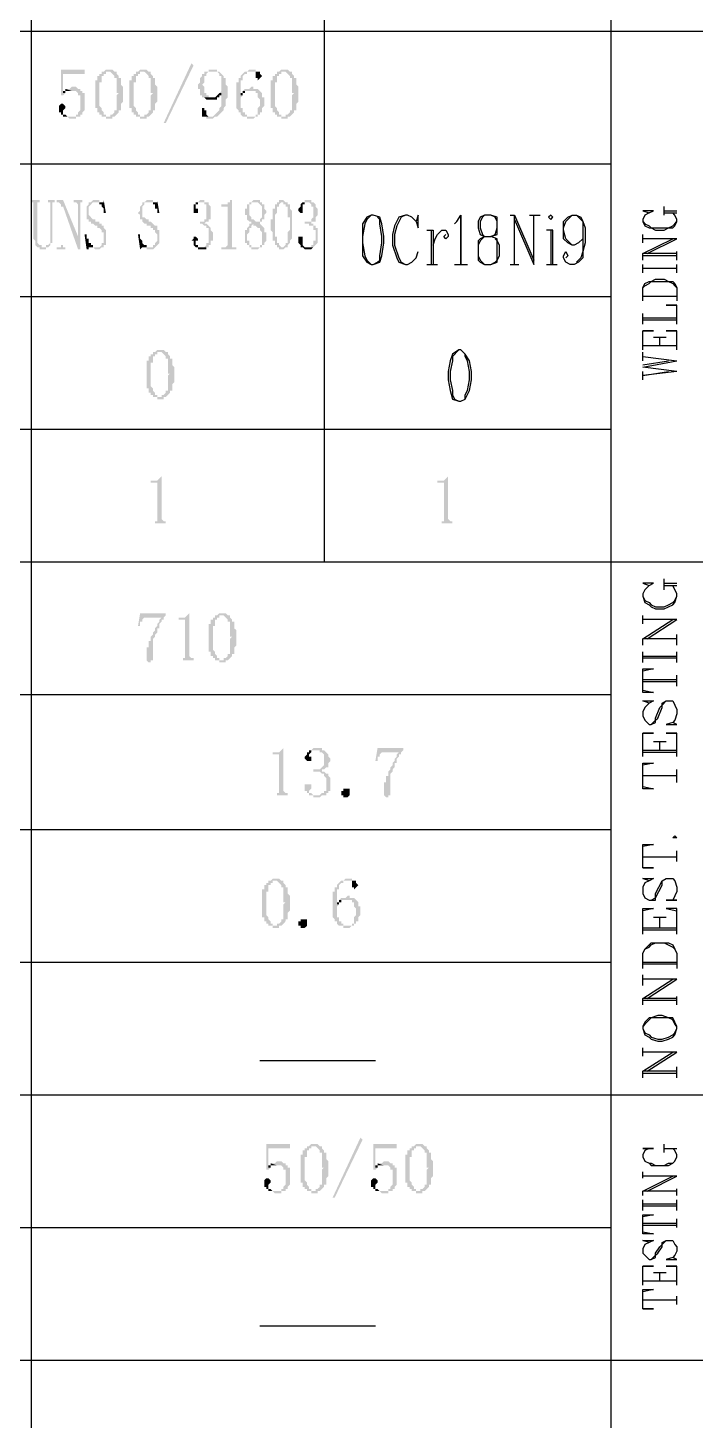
# Model space of a CAD drawing. Extents: x 51 to 246, y 3 to 417.
# Drawn here: x 198.27 to 211.48, y 359.07 to 386.61 of the extents above; entities that cross this region are included whole.
import ezdxf

# ---------------------------------------------------------------- set-up
doc = ezdxf.new("R2010")
doc.units = 0
doc.header["$MEASUREMENT"] = 0
doc.layers.add('_____1', color=160, linetype='Continuous')

msp = doc.modelspace()

# ---------------------------------------------------------------- hatches: boundary and pattern name
at = {"layer": '_____1'}
for points in [[(200.999, 384.725), (200.956, 384.725), (201.507, 385.91), (201.549, 385.868)], [(202.057, 385.741), (201.93, 385.741), (202.015, 385.741), (202.057, 385.699), (202.057, 385.656), (202.099, 385.656), (202.099, 385.36), (202.057, 385.318), (202.099, 385.318), (202.099, 385.064), (202.057, 385.021), (202.057, 384.979), (201.972, 384.894), (201.93, 384.852), (201.761, 384.852), (201.803, 384.852), (201.803, 384.81), (201.93, 384.81), (201.972, 384.852), (202.015, 384.852), (202.057, 384.894), (202.099, 384.937), (202.142, 384.979), (202.142, 385.021), (202.184, 385.064), (202.184, 385.191), (202.226, 385.233), (202.226, 385.445), (202.184, 385.487), (202.184, 385.614), (202.142, 385.614), (202.142, 385.656), (202.099, 385.699)], [(202.734, 385.783), (202.65, 385.783), (202.607, 385.741), (202.565, 385.741), (202.523, 385.699), (202.48, 385.656), (202.48, 385.614), (202.438, 385.614), (202.438, 385.529), (202.396, 385.529), (202.396, 385.021), (202.438, 384.979), (202.438, 384.937), (202.48, 384.937), (202.48, 384.894), (202.523, 384.852), (202.692, 384.852), (202.607, 384.852), (202.607, 384.894), (202.565, 384.894), (202.565, 384.937), (202.523, 384.937), (202.523, 385.021), (202.48, 385.021), (202.48, 385.233), (202.523, 385.275), (202.48, 385.275), (202.48, 385.572), (202.523, 385.572), (202.523, 385.656), (202.565, 385.699), (202.607, 385.699), (202.607, 385.741), (202.819, 385.741), (202.777, 385.741), (202.777, 385.783)], [(201.718, 383.201), (201.676, 383.201), (201.634, 383.159), (201.761, 383.159), (201.761, 383.116), (201.803, 383.116), (201.803, 382.82), (201.761, 382.82), (201.761, 382.778), (201.676, 382.778), (201.676, 382.735), (201.718, 382.735), (201.761, 382.693), (201.803, 382.693), (201.803, 382.651), (201.845, 382.651), (201.845, 382.354), (201.803, 382.354), (201.803, 382.312), (201.761, 382.27), (201.718, 382.27), (201.845, 382.27), (201.845, 382.312), (201.888, 382.312), (201.888, 382.397), (201.93, 382.397), (201.93, 382.566), (201.888, 382.608), (201.888, 382.651), (201.845, 382.693), (201.803, 382.735), (201.761, 382.735), (201.803, 382.778), (201.845, 382.778), (201.845, 382.82), (201.888, 382.82), (201.888, 383.074), (201.845, 383.116), (201.845, 383.159), (201.761, 383.159), (201.761, 383.201)], [(203.835, 383.201), (203.75, 383.201), (203.75, 383.159), (203.708, 383.159), (203.835, 383.159), (203.877, 383.116), (203.877, 383.074), (203.92, 383.074), (203.92, 382.862), (203.877, 382.82), (203.877, 382.778), (203.75, 382.778), (203.75, 382.735), (203.835, 382.735), (203.835, 382.693), (203.92, 382.693), (203.92, 382.608), (203.962, 382.608), (203.962, 382.397), (203.92, 382.397), (203.92, 382.312), (203.877, 382.312), (203.877, 382.27), (203.793, 382.27), (203.92, 382.27), (204.004, 382.354), (204.004, 382.651), (203.962, 382.651), (203.962, 382.693), (203.92, 382.693), (203.92, 382.735), (203.877, 382.735), (203.877, 382.778), (203.962, 382.778), (203.962, 382.862), (204.004, 382.905), (204.004, 383.032), (203.962, 383.074), (203.962, 383.116), (203.92, 383.159), (203.877, 383.159), (203.877, 383.201)], [(199.602, 382.27), (199.517, 382.27), (199.644, 382.27)], [(200.66, 382.27), (200.533, 382.27), (200.702, 382.27)], [(201.591, 382.481), (201.549, 382.481), (201.549, 382.439), (201.507, 382.397), (201.549, 382.397), (201.549, 382.312), (201.591, 382.27), (201.634, 382.27), (201.634, 382.227), (201.803, 382.227), (201.803, 382.27), (201.634, 382.27), (201.634, 382.312), (201.591, 382.312), (201.591, 382.397), (201.634, 382.397), (201.634, 382.439)], [(204.555, 371.39), (204.512, 371.39), (204.512, 371.432), (204.47, 371.432), (204.47, 371.517), (204.512, 371.517), (204.512, 371.559), (204.639, 371.559), (204.639, 371.432), (204.597, 371.39)], [(204.639, 369.781), (204.555, 369.781), (204.512, 369.739), (204.47, 369.739), (204.385, 369.654), (204.385, 369.612), (204.343, 369.612), (204.343, 369.527), (204.301, 369.527), (204.301, 369.019), (204.343, 368.977), (204.343, 368.935), (204.385, 368.935), (204.385, 368.892), (204.428, 368.85), (204.597, 368.85), (204.512, 368.85), (204.512, 368.892), (204.47, 368.892), (204.47, 368.935), (204.428, 368.935), (204.428, 369.019), (204.385, 369.019), (204.385, 369.231), (204.428, 369.273), (204.385, 369.273), (204.385, 369.57), (204.428, 369.57), (204.428, 369.654), (204.47, 369.697), (204.512, 369.697), (204.512, 369.739), (204.724, 369.739), (204.682, 369.739), (204.682, 369.781)], [(203.708, 368.808), (203.666, 368.808), (203.666, 368.85), (203.623, 368.85), (203.623, 368.935), (203.666, 368.935), (203.666, 368.977), (203.793, 368.977), (203.793, 368.85), (203.75, 368.808)], [(204.343, 363.474), (204.301, 363.474), (204.851, 364.659), (204.893, 364.617)]]:
    msp.add_hatch(color=7, dxfattribs=at).paths.add_polyline_path(points)
for points in [[(199.39, 385.783), (198.924, 385.783), (198.924, 385.275), (198.967, 385.275), (199.009, 385.318), (198.967, 385.318), (198.967, 385.699), (199.39, 385.699)], [(199.729, 385.741), (199.729, 385.699), (199.686, 385.699), (199.686, 385.656), (199.644, 385.656), (199.644, 385.572), (199.602, 385.572), (199.602, 385.021), (199.644, 385.021), (199.644, 384.937), (199.686, 384.937), (199.686, 384.894), (199.729, 384.894), (199.729, 384.852), (199.813, 384.852), (199.813, 384.81), (199.94, 384.81), (199.94, 384.852), (199.983, 384.852), (199.813, 384.852), (199.813, 384.894), (199.771, 384.894), (199.771, 384.937), (199.729, 384.979), (199.729, 385.021), (199.686, 385.064), (199.686, 385.529), (199.729, 385.529), (199.729, 385.656), (199.771, 385.656), (199.771, 385.699), (199.813, 385.699), (199.813, 385.741), (199.856, 385.741)], [(199.856, 385.783), (199.813, 385.783), (199.771, 385.741), (199.729, 385.741), (199.898, 385.741), (199.94, 385.699), (199.983, 385.656), (199.983, 385.614), (200.025, 385.614), (200.025, 385.318), (200.067, 385.318), (200.025, 385.275), (200.025, 384.979), (199.983, 384.979), (199.983, 384.937), (199.94, 384.894), (199.898, 384.894), (199.898, 384.852), (199.856, 384.852), (199.983, 384.852), (200.025, 384.894), (200.067, 384.937), (200.067, 384.979), (200.11, 384.979), (200.11, 385.106), (200.152, 385.148), (200.152, 385.445), (200.11, 385.487), (200.11, 385.614), (200.067, 385.614), (200.067, 385.656), (200.025, 385.699), (200.025, 385.741), (199.983, 385.741), (199.94, 385.783), (199.898, 385.783)], [(200.406, 385.741), (200.406, 385.699), (200.364, 385.699), (200.364, 385.656), (200.321, 385.656), (200.321, 385.572), (200.279, 385.572), (200.279, 385.021), (200.321, 385.021), (200.321, 384.937), (200.364, 384.937), (200.364, 384.894), (200.406, 384.894), (200.406, 384.852), (200.491, 384.852), (200.491, 384.81), (200.618, 384.81), (200.618, 384.852), (200.66, 384.852), (200.491, 384.852), (200.491, 384.894), (200.448, 384.894), (200.448, 384.937), (200.406, 384.979), (200.406, 385.021), (200.364, 385.064), (200.364, 385.529), (200.406, 385.529), (200.406, 385.656), (200.448, 385.656), (200.448, 385.699), (200.491, 385.699), (200.491, 385.741), (200.533, 385.741)], [(200.533, 385.783), (200.491, 385.783), (200.448, 385.741), (200.406, 385.741), (200.575, 385.741), (200.618, 385.699), (200.66, 385.656), (200.66, 385.614), (200.702, 385.614), (200.702, 385.318), (200.745, 385.318), (200.702, 385.275), (200.702, 384.979), (200.66, 384.979), (200.66, 384.937), (200.618, 384.894), (200.575, 384.894), (200.575, 384.852), (200.533, 384.852), (200.66, 384.852), (200.702, 384.894), (200.745, 384.937), (200.745, 384.979), (200.787, 384.979), (200.787, 385.106), (200.829, 385.148), (200.829, 385.445), (200.787, 385.487), (200.787, 385.614), (200.745, 385.614), (200.745, 385.656), (200.702, 385.699), (200.702, 385.741), (200.66, 385.741), (200.618, 385.783), (200.575, 385.783)], [(201.93, 385.783), (201.845, 385.783), (201.845, 385.741), (201.761, 385.741), (201.761, 385.699), (201.718, 385.699), (201.718, 385.656), (201.676, 385.614), (201.676, 385.529), (201.634, 385.487), (201.634, 385.402), (201.676, 385.402), (201.676, 385.275), (201.718, 385.275), (201.718, 385.233), (201.888, 385.233), (201.845, 385.233), (201.845, 385.275), (201.803, 385.275), (201.803, 385.318), (201.761, 385.318), (201.761, 385.445), (201.718, 385.487), (201.761, 385.529), (201.761, 385.656), (201.803, 385.656), (201.803, 385.699), (201.845, 385.741), (202.057, 385.741), (202.015, 385.741), (202.015, 385.783), (201.972, 385.783)], [(202.819, 385.741), (202.692, 385.741), (202.777, 385.741), (202.777, 385.614), (202.819, 385.614), (202.819, 385.572), (202.904, 385.656), (202.861, 385.699), (202.861, 385.741)], [(203.2, 385.741), (203.2, 385.699), (203.158, 385.699), (203.158, 385.656), (203.115, 385.656), (203.115, 385.572), (203.073, 385.572), (203.073, 385.021), (203.115, 385.021), (203.115, 384.937), (203.158, 384.937), (203.158, 384.894), (203.2, 384.894), (203.2, 384.852), (203.285, 384.852), (203.285, 384.81), (203.412, 384.81), (203.412, 384.852), (203.454, 384.852), (203.285, 384.852), (203.285, 384.894), (203.242, 384.894), (203.242, 384.937), (203.2, 384.979), (203.2, 385.021), (203.158, 385.064), (203.158, 385.529), (203.2, 385.529), (203.2, 385.656), (203.242, 385.656), (203.242, 385.699), (203.285, 385.699), (203.285, 385.741), (203.327, 385.741)], [(203.327, 385.783), (203.285, 385.783), (203.242, 385.741), (203.2, 385.741), (203.369, 385.741), (203.412, 385.699), (203.454, 385.656), (203.454, 385.614), (203.496, 385.614), (203.496, 385.318), (203.539, 385.318), (203.496, 385.275), (203.496, 384.979), (203.454, 384.979), (203.454, 384.937), (203.412, 384.894), (203.369, 384.894), (203.369, 384.852), (203.327, 384.852), (203.454, 384.852), (203.496, 384.894), (203.539, 384.937), (203.539, 384.979), (203.581, 384.979), (203.581, 385.106), (203.623, 385.148), (203.623, 385.445), (203.581, 385.487), (203.581, 385.614), (203.539, 385.614), (203.539, 385.656), (203.496, 385.699), (203.496, 385.741), (203.454, 385.741), (203.412, 385.783), (203.369, 385.783)], [(199.009, 385.402), (199.009, 385.36), (198.967, 385.36), (198.967, 385.318), (199.009, 385.318), (199.009, 385.36), (199.136, 385.36)], [(199.178, 385.445), (199.136, 385.445), (199.094, 385.402), (199.009, 385.402), (199.136, 385.36), (199.221, 385.36), (199.263, 385.318), (199.263, 385.275), (199.305, 385.275), (199.305, 384.979), (199.263, 384.937), (199.263, 384.894), (199.221, 384.894), (199.221, 384.852), (199.009, 384.852), (199.051, 384.852), (199.094, 384.81), (199.221, 384.81), (199.221, 384.852), (199.305, 384.852), (199.305, 384.894), (199.348, 384.894), (199.348, 384.937), (199.39, 384.979), (199.39, 385.318), (199.348, 385.318), (199.348, 385.36), (199.305, 385.36), (199.305, 385.402), (199.263, 385.402), (199.221, 385.445)], [(202.057, 385.318), (201.972, 385.233), (201.761, 385.233), (201.803, 385.191), (202.015, 385.191), (202.015, 385.233), (202.057, 385.233), (202.057, 385.275), (202.099, 385.275), (202.099, 385.318)], [(202.523, 385.36), (202.523, 385.318), (202.48, 385.318), (202.48, 385.275), (202.523, 385.275), (202.523, 385.318), (202.565, 385.318), (202.565, 385.36), (202.692, 385.36)], [(202.692, 385.445), (202.65, 385.402), (202.565, 385.402), (202.523, 385.36), (202.777, 385.36), (202.777, 385.318), (202.819, 385.318), (202.819, 385.233), (202.861, 385.191), (202.861, 385.064), (202.819, 385.021), (202.819, 384.894), (202.777, 384.894), (202.777, 384.852), (202.523, 384.852), (202.607, 384.852), (202.607, 384.81), (202.734, 384.81), (202.777, 384.852), (202.819, 384.852), (202.819, 384.894), (202.861, 384.894), (202.861, 384.937), (202.904, 384.937), (202.904, 385.021), (202.946, 385.064), (202.946, 385.233), (202.904, 385.233), (202.904, 385.318), (202.819, 385.402), (202.734, 385.402), (202.734, 385.445)], [(198.924, 385.106), (198.882, 385.064), (198.882, 384.937), (198.924, 384.937), (198.924, 384.894), (198.967, 384.894), (198.967, 384.852), (199.136, 384.852), (199.051, 384.852), (199.009, 384.894), (198.967, 384.894), (198.967, 384.979), (199.009, 385.021), (199.009, 385.064), (198.967, 385.106)], [(201.761, 385.021), (201.718, 385.021), (201.718, 384.852), (201.888, 384.852), (201.845, 384.852), (201.803, 384.894), (201.803, 384.979), (201.761, 384.979)], [(198.501, 383.201), (198.332, 383.201), (198.332, 383.159), (198.374, 383.159), (198.374, 382.439), (198.416, 382.397), (198.416, 382.312), (198.459, 382.27), (198.501, 382.27), (198.501, 382.227), (198.628, 382.227), (198.628, 382.27), (198.67, 382.27), (198.543, 382.27), (198.543, 382.312), (198.501, 382.312), (198.459, 382.354), (198.459, 383.159), (198.501, 383.159)], [(198.797, 383.201), (198.67, 383.201), (198.67, 383.159), (198.713, 383.159), (198.713, 382.354), (198.67, 382.312), (198.628, 382.312), (198.628, 382.27), (198.586, 382.27), (198.67, 382.27), (198.713, 382.312), (198.713, 382.354), (198.755, 382.354), (198.755, 383.159), (198.797, 383.159)], [(198.967, 383.201), (198.84, 383.201), (198.84, 383.159), (198.882, 383.159), (198.924, 383.116), (198.967, 383.074), (199.263, 382.227), (199.263, 382.481)], [(198.924, 383.116), (198.924, 382.27), (198.84, 382.27), (198.84, 382.227), (199.009, 382.227), (199.009, 382.27), (198.967, 382.27), (198.967, 382.312), (198.924, 382.312), (198.924, 383.074), (198.967, 383.074)], [(199.348, 383.201), (199.178, 383.201), (199.178, 383.159), (199.221, 383.159), (199.263, 383.116), (199.263, 382.227), (199.305, 382.227), (199.305, 383.159), (199.348, 383.159)], [(199.602, 383.201), (199.559, 383.201), (199.517, 383.159), (199.475, 383.159), (199.475, 383.116), (199.432, 383.074), (199.432, 382.82), (199.475, 382.82), (199.475, 382.778), (199.517, 382.778), (199.517, 382.735), (199.559, 382.735), (199.602, 382.693), (199.644, 382.693), (199.644, 382.651), (199.686, 382.651), (199.729, 382.608), (199.729, 382.566), (199.771, 382.566), (199.771, 382.354), (199.729, 382.354), (199.729, 382.312), (199.686, 382.27), (199.517, 382.27), (199.559, 382.27), (199.602, 382.227), (199.686, 382.227), (199.729, 382.27), (199.771, 382.27), (199.771, 382.312), (199.813, 382.312), (199.813, 382.608), (199.771, 382.651), (199.771, 382.693), (199.729, 382.693), (199.729, 382.735), (199.686, 382.735), (199.686, 382.778), (199.602, 382.778), (199.602, 382.82), (199.559, 382.82), (199.475, 382.905), (199.475, 383.074), (199.559, 383.159), (199.729, 383.159), (199.686, 383.159), (199.686, 383.201), (199.644, 383.201)], [(199.771, 383.201), (199.771, 383.159), (199.644, 383.159), (199.686, 383.159), (199.686, 383.116), (199.729, 383.116), (199.729, 383.074), (199.771, 383.032), (199.771, 382.947), (199.813, 382.947)], [(200.66, 383.201), (200.618, 383.201), (200.575, 383.159), (200.533, 383.159), (200.533, 383.116), (200.491, 383.074), (200.491, 382.989), (200.448, 382.947), (200.491, 382.905), (200.491, 382.82), (200.533, 382.82), (200.533, 382.778), (200.575, 382.735), (200.618, 382.735), (200.618, 382.693), (200.702, 382.693), (200.702, 382.651), (200.745, 382.651), (200.745, 382.608), (200.787, 382.608), (200.787, 382.566), (200.829, 382.524), (200.829, 382.397), (200.787, 382.354), (200.787, 382.312), (200.745, 382.312), (200.745, 382.27), (200.575, 382.27), (200.618, 382.27), (200.618, 382.227), (200.745, 382.227), (200.872, 382.354), (200.872, 382.608), (200.829, 382.608), (200.829, 382.693), (200.787, 382.693), (200.745, 382.735), (200.702, 382.778), (200.66, 382.778), (200.66, 382.82), (200.618, 382.82), (200.575, 382.862), (200.533, 382.862), (200.533, 383.074), (200.575, 383.116), (200.575, 383.159), (200.787, 383.159), (200.745, 383.159), (200.745, 383.201), (200.702, 383.201)], [(200.829, 383.201), (200.829, 383.159), (200.702, 383.159), (200.745, 383.159), (200.745, 383.116), (200.787, 383.116), (200.787, 383.032), (200.829, 383.032), (200.829, 382.947), (200.872, 382.947)], [(201.634, 383.159), (201.591, 383.159), (201.591, 383.116), (201.549, 383.116), (201.549, 382.947), (201.634, 382.947), (201.634, 383.032), (201.591, 383.032), (201.591, 383.116), (201.634, 383.116), (201.634, 383.159), (201.718, 383.159)], [(202.311, 383.201), (202.269, 383.201), (202.269, 383.159), (202.226, 383.159), (202.226, 383.116), (202.099, 383.116), (202.099, 383.074), (202.226, 383.074), (202.226, 382.312), (202.184, 382.27), (202.099, 382.27), (202.099, 382.227), (202.396, 382.227), (202.396, 382.27), (202.311, 382.27), (202.311, 382.354)], [(202.777, 383.201), (202.734, 383.201), (202.692, 383.159), (202.65, 383.159), (202.65, 383.116), (202.607, 383.116), (202.607, 383.032), (202.565, 383.032), (202.565, 382.905), (202.607, 382.905), (202.607, 382.82), (202.65, 382.778), (202.692, 382.778), (202.692, 382.735), (202.65, 382.735), (202.734, 382.735), (202.734, 382.693), (202.777, 382.693), (202.819, 382.651), (202.861, 382.651), (202.861, 382.608), (202.904, 382.566), (202.904, 382.312), (202.861, 382.312), (202.861, 382.27), (202.65, 382.27), (202.692, 382.27), (202.692, 382.227), (202.819, 382.227), (202.861, 382.27), (202.904, 382.27), (202.904, 382.312), (202.946, 382.312), (202.946, 382.354), (202.988, 382.397), (202.988, 382.566), (202.946, 382.566), (202.946, 382.651), (202.904, 382.693), (202.861, 382.735), (202.861, 382.778), (202.777, 382.778), (202.734, 382.82), (202.692, 382.82), (202.692, 382.862), (202.65, 382.905), (202.65, 383.116), (202.692, 383.116), (202.692, 383.159), (202.861, 383.159), (202.861, 383.201), (202.819, 383.201)], [(202.861, 383.159), (202.777, 383.159), (202.819, 383.159), (202.904, 383.074), (202.904, 382.862), (202.861, 382.82), (202.861, 382.778), (202.819, 382.778), (202.904, 382.778), (202.904, 382.82), (202.946, 382.82), (202.946, 382.905), (202.988, 382.947), (202.988, 382.989), (202.946, 383.032), (202.946, 383.116), (202.904, 383.116), (202.904, 383.159)], [(203.2, 383.159), (203.2, 383.116), (203.158, 383.116), (203.158, 383.032), (203.115, 383.032), (203.115, 382.82), (203.073, 382.82), (203.073, 382.608), (203.115, 382.566), (203.115, 382.397), (203.158, 382.397), (203.158, 382.312), (203.2, 382.312), (203.2, 382.27), (203.242, 382.27), (203.242, 382.227), (203.327, 382.227), (203.369, 382.27), (203.412, 382.27), (203.285, 382.27), (203.242, 382.312), (203.242, 382.354), (203.2, 382.354), (203.2, 382.481), (203.158, 382.481), (203.158, 382.905), (203.2, 382.947), (203.2, 383.074), (203.242, 383.074), (203.242, 383.116), (203.285, 383.159)], [(203.285, 383.201), (203.242, 383.201), (203.242, 383.159), (203.2, 383.159), (203.327, 383.159), (203.327, 383.116), (203.369, 383.116), (203.369, 383.074), (203.412, 383.074), (203.412, 382.862), (203.454, 382.862), (203.454, 382.608), (203.412, 382.566), (203.412, 382.354), (203.369, 382.354), (203.369, 382.312), (203.327, 382.27), (203.285, 382.27), (203.412, 382.27), (203.412, 382.312), (203.454, 382.354), (203.454, 382.397), (203.496, 382.439), (203.496, 382.989), (203.454, 383.032), (203.454, 383.116), (203.412, 383.116), (203.412, 383.159), (203.369, 383.159), (203.327, 383.201)], [(203.708, 383.159), (203.666, 383.116), (203.666, 383.074), (203.623, 383.032), (203.623, 382.989), (203.666, 382.947), (203.708, 382.947), (203.708, 383.116), (203.75, 383.116), (203.75, 383.159), (203.793, 383.159)], [(199.432, 382.524), (199.39, 382.524), (199.432, 382.227), (199.475, 382.227), (199.475, 382.27), (199.602, 382.27), (199.559, 382.27), (199.559, 382.312), (199.517, 382.312), (199.517, 382.354), (199.475, 382.354), (199.475, 382.439), (199.432, 382.439), (199.432, 382.481)], [(200.491, 382.524), (200.448, 382.524), (200.491, 382.227), (200.533, 382.27), (200.66, 382.27), (200.618, 382.27), (200.618, 382.312), (200.575, 382.312), (200.533, 382.354), (200.533, 382.397), (200.491, 382.439), (200.491, 382.481)], [(202.65, 382.735), (202.65, 382.693), (202.607, 382.651), (202.607, 382.608), (202.565, 382.608), (202.565, 382.354), (202.607, 382.354), (202.607, 382.312), (202.65, 382.312), (202.65, 382.27), (202.777, 382.27), (202.692, 382.27), (202.692, 382.312), (202.65, 382.312), (202.65, 382.397), (202.607, 382.397), (202.607, 382.524), (202.65, 382.566), (202.65, 382.651), (202.692, 382.651), (202.692, 382.693), (202.734, 382.735)], [(203.666, 382.481), (203.623, 382.481), (203.623, 382.354), (203.666, 382.312), (203.666, 382.27), (203.708, 382.27), (203.75, 382.227), (203.877, 382.227), (203.92, 382.27), (203.75, 382.27), (203.708, 382.312), (203.708, 382.481)], [(200.745, 380.195), (200.745, 380.153), (200.702, 380.153), (200.702, 380.111), (200.66, 380.111), (200.66, 380.026), (200.618, 380.026), (200.618, 379.476), (200.66, 379.476), (200.66, 379.391), (200.702, 379.391), (200.702, 379.349), (200.745, 379.349), (200.745, 379.306), (200.829, 379.306), (200.829, 379.264), (200.956, 379.264), (200.956, 379.306), (200.999, 379.306), (200.829, 379.306), (200.829, 379.349), (200.787, 379.349), (200.787, 379.391), (200.745, 379.433), (200.745, 379.476), (200.702, 379.518), (200.702, 379.984), (200.745, 379.984), (200.745, 380.111), (200.787, 380.111), (200.787, 380.153), (200.829, 380.153), (200.829, 380.195), (200.872, 380.195)], [(200.872, 380.238), (200.829, 380.238), (200.787, 380.195), (200.745, 380.195), (200.914, 380.195), (200.999, 380.111), (200.999, 380.068), (201.041, 380.068), (201.041, 379.772), (201.083, 379.772), (201.041, 379.73), (201.041, 379.433), (200.999, 379.433), (200.999, 379.391), (200.956, 379.349), (200.914, 379.349), (200.914, 379.306), (200.872, 379.306), (200.999, 379.306), (201.041, 379.349), (201.083, 379.391), (201.083, 379.433), (201.126, 379.433), (201.126, 379.56), (201.168, 379.603), (201.168, 379.899), (201.126, 379.941), (201.126, 380.068), (201.083, 380.068), (201.083, 380.111), (201.041, 380.153), (201.041, 380.195), (200.999, 380.195), (200.956, 380.238), (200.914, 380.238)], [(200.914, 377.74), (200.829, 377.655), (200.702, 377.655), (200.702, 377.613), (200.829, 377.613), (200.829, 376.851), (200.787, 376.851), (200.787, 376.809), (200.702, 376.809), (201.083, 376.809), (200.999, 376.809), (200.999, 376.851), (200.956, 376.851), (200.914, 376.893)], [(206.587, 377.74), (206.502, 377.655), (206.375, 377.655), (206.375, 377.613), (206.502, 377.613), (206.502, 376.851), (206.46, 376.851), (206.46, 376.809), (206.375, 376.809), (206.756, 376.809), (206.671, 376.809), (206.671, 376.851), (206.629, 376.851), (206.587, 376.893)], [(200.999, 375.031), (200.491, 375.031), (200.448, 374.777), (200.491, 374.777), (200.491, 374.861), (200.533, 374.861), (200.533, 374.904), (200.575, 374.946), (200.956, 374.946), (200.999, 374.988)], [(200.956, 374.946), (200.914, 374.946), (200.872, 374.904), (200.872, 374.861), (200.829, 374.819), (200.829, 374.777), (200.787, 374.734), (200.787, 374.692), (200.745, 374.65), (200.745, 374.607), (200.702, 374.565), (200.702, 374.48), (200.66, 374.48), (200.66, 374.353), (200.618, 374.353), (200.618, 374.099), (200.66, 374.057), (200.702, 374.057), (200.702, 374.099), (200.745, 374.099), (200.745, 374.523), (200.787, 374.565), (200.787, 374.607), (200.829, 374.65), (200.829, 374.734), (200.872, 374.734), (200.872, 374.819), (200.914, 374.861), (200.914, 374.904), (200.956, 374.904)], [(201.464, 375.031), (201.38, 374.946), (201.253, 374.946), (201.253, 374.904), (201.38, 374.904), (201.38, 374.142), (201.337, 374.142), (201.337, 374.099), (201.253, 374.099), (201.634, 374.099), (201.549, 374.099), (201.549, 374.142), (201.507, 374.142), (201.464, 374.184)], [(201.972, 374.988), (201.972, 374.946), (201.93, 374.946), (201.93, 374.904), (201.888, 374.904), (201.888, 374.819), (201.845, 374.819), (201.845, 374.269), (201.888, 374.269), (201.888, 374.184), (201.93, 374.184), (201.93, 374.142), (201.972, 374.142), (201.972, 374.099), (202.057, 374.099), (202.057, 374.057), (202.184, 374.057), (202.184, 374.099), (202.226, 374.099), (202.057, 374.099), (202.057, 374.142), (202.015, 374.142), (202.015, 374.184), (201.972, 374.226), (201.972, 374.269), (201.93, 374.311), (201.93, 374.777), (201.972, 374.777), (201.972, 374.904), (202.015, 374.904), (202.015, 374.946), (202.057, 374.946), (202.057, 374.988), (202.099, 374.988)], [(202.099, 375.031), (202.057, 375.031), (202.015, 374.988), (201.972, 374.988), (202.142, 374.988), (202.226, 374.904), (202.226, 374.861), (202.269, 374.861), (202.269, 374.565), (202.311, 374.565), (202.269, 374.523), (202.269, 374.226), (202.226, 374.226), (202.226, 374.184), (202.184, 374.142), (202.142, 374.142), (202.142, 374.099), (202.099, 374.099), (202.226, 374.099), (202.269, 374.142), (202.311, 374.184), (202.311, 374.226), (202.353, 374.226), (202.353, 374.353), (202.396, 374.396), (202.396, 374.692), (202.353, 374.734), (202.353, 374.861), (202.311, 374.861), (202.311, 374.904), (202.269, 374.946), (202.269, 374.988), (202.226, 374.988), (202.184, 375.031), (202.142, 375.031)], [(203.327, 372.364), (203.242, 372.279), (203.115, 372.279), (203.115, 372.237), (203.242, 372.237), (203.242, 371.475), (203.2, 371.475), (203.2, 371.432), (203.115, 371.432), (203.496, 371.432), (203.412, 371.432), (203.412, 371.475), (203.369, 371.475), (203.327, 371.517)], [(203.877, 372.321), (203.835, 372.321), (203.835, 372.279), (203.793, 372.279), (203.793, 372.237), (203.75, 372.194), (203.75, 372.152), (203.793, 372.11), (203.877, 372.11), (203.877, 372.194), (203.835, 372.194), (203.835, 372.237), (203.877, 372.279), (203.877, 372.321), (203.962, 372.321)], [(204.004, 372.364), (203.92, 372.364), (203.877, 372.321), (204.047, 372.321), (204.047, 372.279), (204.089, 372.279), (204.131, 372.237), (204.131, 372.025), (204.089, 371.983), (204.047, 371.94), (203.92, 371.94), (203.92, 371.898), (204.047, 371.898), (204.089, 371.856), (204.131, 371.856), (204.131, 371.813), (204.174, 371.771), (204.174, 371.517), (204.131, 371.517), (204.131, 371.475), (204.089, 371.475), (204.047, 371.432), (203.962, 371.432), (204.174, 371.432), (204.174, 371.475), (204.216, 371.475), (204.216, 371.517), (204.258, 371.517), (204.258, 371.771), (204.216, 371.813), (204.216, 371.856), (204.174, 371.856), (204.131, 371.898), (204.089, 371.898), (204.089, 371.94), (204.131, 371.94), (204.174, 371.983), (204.216, 371.983), (204.216, 372.067), (204.258, 372.11), (204.258, 372.152), (204.216, 372.194), (204.216, 372.237), (204.174, 372.279), (204.131, 372.321), (204.089, 372.321), (204.089, 372.364), (204.047, 372.364)], [(205.698, 372.364), (205.19, 372.364), (205.147, 372.11), (205.19, 372.11), (205.19, 372.194), (205.232, 372.194), (205.232, 372.237), (205.274, 372.279), (205.655, 372.279), (205.698, 372.321)], [(205.655, 372.279), (205.613, 372.279), (205.571, 372.237), (205.571, 372.194), (205.528, 372.152), (205.528, 372.11), (205.486, 372.067), (205.486, 372.025), (205.444, 371.983), (205.444, 371.94), (205.401, 371.898), (205.401, 371.813), (205.359, 371.813), (205.359, 371.686), (205.317, 371.686), (205.317, 371.432), (205.359, 371.39), (205.401, 371.39), (205.401, 371.432), (205.444, 371.432), (205.444, 371.856), (205.486, 371.898), (205.486, 371.94), (205.528, 371.983), (205.528, 372.067), (205.571, 372.067), (205.571, 372.152), (205.613, 372.194), (205.613, 372.237), (205.655, 372.237)], [(203.793, 371.644), (203.75, 371.644), (203.75, 371.517), (203.793, 371.517), (203.793, 371.475), (203.835, 371.475), (203.835, 371.432), (203.92, 371.432), (203.92, 371.39), (204.047, 371.39), (204.089, 371.432), (204.131, 371.432), (203.92, 371.432), (203.877, 371.475), (203.835, 371.475), (203.835, 371.517), (203.877, 371.559), (203.877, 371.644), (203.835, 371.644)], [(203.031, 369.739), (203.031, 369.697), (202.988, 369.697), (202.988, 369.654), (202.946, 369.654), (202.946, 369.57), (202.904, 369.57), (202.904, 369.019), (202.946, 369.019), (202.946, 368.935), (202.988, 368.935), (202.988, 368.892), (203.031, 368.892), (203.031, 368.85), (203.115, 368.85), (203.115, 368.808), (203.242, 368.808), (203.242, 368.85), (203.285, 368.85), (203.115, 368.85), (203.115, 368.892), (203.073, 368.892), (203.073, 368.935), (203.031, 368.977), (203.031, 369.019), (202.988, 369.062), (202.988, 369.527), (203.031, 369.527), (203.031, 369.654), (203.073, 369.654), (203.073, 369.697), (203.115, 369.697), (203.115, 369.739), (203.158, 369.739)], [(203.158, 369.781), (203.115, 369.781), (203.073, 369.739), (203.031, 369.739), (203.2, 369.739), (203.285, 369.654), (203.285, 369.612), (203.327, 369.612), (203.327, 369.316), (203.369, 369.316), (203.327, 369.273), (203.327, 368.977), (203.285, 368.977), (203.285, 368.935), (203.242, 368.892), (203.2, 368.892), (203.2, 368.85), (203.158, 368.85), (203.285, 368.85), (203.327, 368.892), (203.369, 368.935), (203.369, 368.977), (203.412, 368.977), (203.412, 369.104), (203.454, 369.146), (203.454, 369.443), (203.412, 369.485), (203.412, 369.612), (203.369, 369.612), (203.369, 369.654), (203.327, 369.697), (203.327, 369.739), (203.285, 369.739), (203.242, 369.781), (203.2, 369.781)], [(204.724, 369.739), (204.597, 369.739), (204.682, 369.739), (204.682, 369.612), (204.724, 369.612), (204.724, 369.57), (204.809, 369.654), (204.766, 369.697), (204.766, 369.739)], [(204.428, 369.358), (204.428, 369.316), (204.385, 369.316), (204.385, 369.273), (204.428, 369.273), (204.428, 369.316), (204.47, 369.316), (204.47, 369.358), (204.597, 369.358)], [(204.597, 369.443), (204.555, 369.4), (204.47, 369.4), (204.428, 369.358), (204.682, 369.358), (204.682, 369.316), (204.724, 369.316), (204.724, 369.231), (204.766, 369.189), (204.766, 369.062), (204.724, 369.019), (204.724, 368.892), (204.682, 368.892), (204.682, 368.85), (204.428, 368.85), (204.512, 368.85), (204.512, 368.808), (204.639, 368.808), (204.682, 368.85), (204.724, 368.85), (204.724, 368.892), (204.766, 368.892), (204.766, 368.935), (204.809, 368.935), (204.809, 369.019), (204.851, 369.062), (204.851, 369.231), (204.809, 369.231), (204.809, 369.316), (204.724, 369.4), (204.639, 369.4), (204.639, 369.443)], [(203.454, 364.532), (202.988, 364.532), (202.988, 364.024), (203.031, 364.024), (203.073, 364.066), (203.031, 364.066), (203.031, 364.447), (203.454, 364.447)], [(203.793, 364.49), (203.793, 364.447), (203.75, 364.447), (203.75, 364.405), (203.708, 364.405), (203.708, 364.32), (203.666, 364.32), (203.666, 363.77), (203.708, 363.77), (203.708, 363.685), (203.75, 363.685), (203.75, 363.643), (203.793, 363.643), (203.793, 363.601), (203.877, 363.601), (203.877, 363.558), (204.004, 363.558), (204.004, 363.601), (204.047, 363.601), (203.877, 363.601), (203.877, 363.643), (203.835, 363.643), (203.835, 363.685), (203.793, 363.728), (203.793, 363.77), (203.75, 363.812), (203.75, 364.278), (203.793, 364.278), (203.793, 364.405), (203.835, 364.405), (203.835, 364.447), (203.877, 364.447), (203.877, 364.49), (203.92, 364.49)], [(203.92, 364.532), (203.877, 364.532), (203.835, 364.49), (203.793, 364.49), (203.962, 364.49), (204.047, 364.405), (204.047, 364.363), (204.089, 364.363), (204.089, 364.066), (204.131, 364.066), (204.089, 364.024), (204.089, 363.728), (204.047, 363.728), (204.047, 363.685), (204.004, 363.643), (203.962, 363.643), (203.962, 363.601), (203.92, 363.601), (204.047, 363.601), (204.089, 363.643), (204.131, 363.685), (204.131, 363.728), (204.174, 363.728), (204.174, 363.855), (204.216, 363.897), (204.216, 364.193), (204.174, 364.236), (204.174, 364.363), (204.131, 364.363), (204.131, 364.405), (204.089, 364.447), (204.089, 364.49), (204.047, 364.49), (204.004, 364.532), (203.962, 364.532)], [(205.571, 364.532), (205.105, 364.532), (205.105, 364.024), (205.147, 364.024), (205.19, 364.066), (205.147, 364.066), (205.147, 364.447), (205.571, 364.447)], [(205.867, 364.49), (205.867, 364.447), (205.825, 364.447), (205.825, 364.405), (205.782, 364.405), (205.782, 364.32), (205.74, 364.32), (205.74, 363.77), (205.782, 363.77), (205.782, 363.685), (205.825, 363.685), (205.825, 363.643), (205.867, 363.643), (205.867, 363.601), (205.952, 363.601), (205.952, 363.558), (206.079, 363.558), (206.079, 363.601), (206.121, 363.601), (205.952, 363.601), (205.952, 363.643), (205.909, 363.643), (205.909, 363.685), (205.867, 363.728), (205.867, 363.77), (205.825, 363.812), (205.825, 364.278), (205.867, 364.278), (205.867, 364.405), (205.909, 364.405), (205.909, 364.447), (205.952, 364.447), (205.952, 364.49), (205.994, 364.49)], [(205.994, 364.532), (205.952, 364.532), (205.909, 364.49), (205.867, 364.49), (206.036, 364.49), (206.121, 364.405), (206.121, 364.363), (206.163, 364.363), (206.163, 364.066), (206.206, 364.066), (206.163, 364.024), (206.163, 363.728), (206.121, 363.728), (206.121, 363.685), (206.079, 363.643), (206.036, 363.643), (206.036, 363.601), (205.994, 363.601), (206.121, 363.601), (206.163, 363.643), (206.206, 363.685), (206.206, 363.728), (206.248, 363.728), (206.248, 363.855), (206.29, 363.897), (206.29, 364.193), (206.248, 364.236), (206.248, 364.363), (206.206, 364.363), (206.206, 364.405), (206.163, 364.447), (206.163, 364.49), (206.121, 364.49), (206.079, 364.532), (206.036, 364.532)], [(203.073, 364.151), (203.073, 364.109), (203.031, 364.109), (203.031, 364.066), (203.073, 364.066), (203.073, 364.109), (203.2, 364.109)], [(203.242, 364.193), (203.2, 364.193), (203.158, 364.151), (203.073, 364.151), (203.2, 364.109), (203.285, 364.109), (203.327, 364.066), (203.327, 364.024), (203.369, 364.024), (203.369, 363.728), (203.327, 363.685), (203.327, 363.643), (203.285, 363.643), (203.285, 363.601), (203.073, 363.601), (203.115, 363.601), (203.158, 363.558), (203.285, 363.558), (203.285, 363.601), (203.369, 363.601), (203.369, 363.643), (203.412, 363.643), (203.412, 363.685), (203.454, 363.728), (203.454, 364.066), (203.412, 364.066), (203.412, 364.109), (203.369, 364.109), (203.369, 364.151), (203.327, 364.151), (203.285, 364.193)], [(205.19, 364.151), (205.19, 364.109), (205.147, 364.109), (205.147, 364.066), (205.19, 364.066), (205.19, 364.109), (205.317, 364.109)], [(205.359, 364.193), (205.317, 364.193), (205.274, 364.151), (205.19, 364.151), (205.317, 364.109), (205.401, 364.109), (205.444, 364.066), (205.444, 364.024), (205.486, 364.024), (205.486, 363.728), (205.444, 363.685), (205.444, 363.643), (205.401, 363.643), (205.401, 363.601), (205.19, 363.601), (205.232, 363.601), (205.274, 363.558), (205.401, 363.558), (205.401, 363.601), (205.486, 363.601), (205.486, 363.643), (205.528, 363.643), (205.528, 363.685), (205.571, 363.728), (205.571, 364.066), (205.528, 364.066), (205.528, 364.109), (205.486, 364.109), (205.486, 364.151), (205.444, 364.151), (205.401, 364.193)], [(202.988, 363.855), (202.946, 363.812), (202.946, 363.685), (202.988, 363.685), (202.988, 363.643), (203.031, 363.643), (203.031, 363.601), (203.2, 363.601), (203.115, 363.601), (203.073, 363.643), (203.031, 363.643), (203.031, 363.728), (203.073, 363.77), (203.073, 363.812), (203.031, 363.855)], [(205.105, 363.855), (205.063, 363.812), (205.063, 363.685), (205.105, 363.685), (205.105, 363.643), (205.147, 363.643), (205.147, 363.601), (205.317, 363.601), (205.232, 363.601), (205.19, 363.643), (205.147, 363.643), (205.147, 363.728), (205.19, 363.77), (205.19, 363.812), (205.147, 363.855)]]:
    msp.add_hatch(color=7, dxfattribs=at).paths.add_polyline_path(points, is_closed=False)

# ---------------------------------------------------------------- linework, layer by layer
at = {"layer": '_____1', "color": 7}
for p, q in [((198.332, 407.543), (198.332, 349.758)), ((209.804, 407.543), (209.804, 349.758)), ((204.131, 404.918), (204.131, 376.047)), ((183.557, 386.545), (209.804, 386.545)), ((209.804, 386.545), (242.612, 386.545)), ((183.557, 383.921), (209.804, 383.921)), ((210.862, 382.905), (210.862, 383.074)), ((207.814, 382.905), (207.899, 382.905)), ((207.899, 381.931), (207.899, 382.905)), ((207.899, 382.905), (208.28, 382.016)), ((208.195, 382.905), (208.407, 382.905)), ((210.862, 382.989), (211.116, 382.989)), ((210.862, 382.947), (211.116, 382.947)), ((206.163, 382.608), (206.29, 382.608)), ((206.248, 382.608), (206.248, 381.931)), ((206.29, 382.608), (206.29, 381.931)), ((208.619, 382.608), (208.619, 381.931)), ((210.439, 382.354), (210.439, 382.524)), ((210.439, 382.016), (210.439, 382.143)), ((211.116, 382.1), (210.439, 382.1)), ((211.116, 382.016), (211.116, 382.185)), ((206.163, 381.931), (206.375, 381.931)), ((206.714, 381.931), (206.968, 381.931)), ((207.814, 381.931), (207.984, 381.931)), ((208.534, 381.931), (208.746, 381.931)), ((210.439, 381.762), (210.439, 381.931)), ((211.116, 381.846), (210.439, 381.846)), ((211.116, 381.762), (211.116, 381.931)), ((183.557, 381.296), (209.804, 381.296)), ((211.116, 381.296), (210.439, 381.296)), ((210.439, 380.746), (210.439, 380.957)), ((210.439, 380.873), (211.116, 380.873)), ((211.116, 380.83), (210.439, 380.83)), ((211.116, 380.322), (210.439, 380.322)), ((210.651, 380.492), (210.905, 380.492)), ((210.778, 380.322), (210.778, 380.492)), ((210.439, 380.026), (210.439, 380.195)), ((210.439, 380.111), (211.116, 380.026)), ((210.439, 379.941), (210.947, 380.026)), ((210.439, 379.645), (210.439, 379.814)), ((183.557, 378.671), (209.804, 378.671)), ((183.557, 376.047), (209.804, 376.047)), ((209.804, 376.047), (242.612, 376.047)), ((210.862, 375.496), (210.862, 375.708)), ((210.862, 375.623), (211.116, 375.623)), ((210.862, 375.581), (211.116, 375.581)), ((210.439, 374.819), (210.439, 374.988)), ((210.439, 374.523), (211.032, 374.904)), ((211.116, 374.523), (210.439, 374.523)), ((210.439, 374.396), (210.439, 374.523)), ((211.116, 374.396), (211.116, 374.607)), ((210.439, 374.057), (210.439, 374.269)), ((211.116, 374.057), (211.116, 374.269)), ((210.439, 374.184), (211.116, 374.184)), ((211.116, 374.142), (210.439, 374.142)), ((210.439, 373.718), (211.116, 373.718)), ((211.116, 373.591), (211.116, 373.803)), ((183.557, 373.422), (209.804, 373.422)), ((211.116, 373.676), (210.439, 373.676)), ((210.439, 372.321), (211.116, 372.321)), ((210.651, 372.491), (210.905, 372.491)), ((210.778, 372.321), (210.778, 372.491)), ((211.116, 372.279), (210.439, 372.279)), ((211.116, 371.813), (210.439, 371.813)), ((211.116, 371.686), (211.116, 371.94)), ((183.557, 370.755), (209.804, 370.755)), ((211.116, 370.205), (210.439, 370.205)), ((211.116, 370.12), (211.116, 370.332)), ((210.651, 369.019), (210.905, 369.019)), ((210.778, 368.808), (210.778, 369.019)), ((210.439, 368.808), (211.116, 368.808)), ((211.116, 368.765), (210.439, 368.765)), ((183.557, 368.13), (209.804, 368.13)), ((210.439, 368.13), (211.116, 368.13)), ((211.116, 368.088), (210.439, 368.088)), ((210.439, 367.665), (210.439, 367.876)), ((210.439, 367.284), (210.439, 367.411)), ((211.116, 367.368), (210.439, 367.368)), ((211.116, 367.284), (211.116, 367.453)), ((210.439, 366.268), (210.439, 366.437)), ((202.861, 366.183), (205.147, 366.183)), ((211.116, 365.844), (211.116, 366.056)), ((210.439, 365.844), (210.439, 365.971)), ((211.116, 365.929), (210.439, 365.929)), ((183.557, 365.506), (209.804, 365.506)), ((209.804, 365.506), (242.612, 365.506)), ((210.862, 364.363), (210.862, 364.532)), ((210.862, 364.447), (211.116, 364.447)), ((210.439, 363.855), (210.439, 363.982)), ((210.439, 363.601), (211.032, 363.897)), ((211.116, 363.601), (210.439, 363.601)), ((210.439, 363.516), (210.439, 363.601)), ((211.116, 363.516), (211.116, 363.643)), ((210.439, 363.22), (210.439, 363.431)), ((210.439, 363.347), (211.116, 363.347)), ((211.116, 363.304), (210.439, 363.304)), ((211.116, 363.22), (211.116, 363.431)), ((210.439, 362.966), (211.116, 362.966)), ((211.116, 362.881), (211.116, 363.05)), ((183.557, 362.881), (209.804, 362.881)), ((211.116, 362.923), (210.439, 362.923)), ((210.651, 361.992), (210.905, 361.992)), ((210.778, 361.823), (210.778, 361.992)), ((211.116, 361.823), (210.439, 361.823)), ((211.116, 361.442), (210.439, 361.442)), ((211.116, 361.357), (211.116, 361.526)), ((202.861, 360.934), (205.147, 360.934)), ((183.557, 360.256), (209.804, 360.256)), ((209.804, 360.256), (242.612, 360.256)), ((209.804, 360.256), (242.612, 360.256))]:
    msp.add_line(p, q, dxfattribs=at)
for points in [[(205.063, 382.905), (204.978, 382.862), (204.893, 382.735), (204.893, 382.1), (204.978, 381.973), (205.063, 381.931), (205.105, 381.931), (205.232, 381.973), (205.274, 382.1), (205.317, 382.354), (205.317, 382.481), (205.274, 382.735), (205.232, 382.862), (205.105, 382.905), (205.063, 382.905), (204.978, 382.82), (204.936, 382.735), (204.893, 382.481), (204.893, 382.354), (204.936, 382.1), (204.978, 382.016), (205.063, 381.931)], [(205.105, 381.931), (205.19, 381.973), (205.232, 382.016), (205.232, 382.1), (205.274, 382.354), (205.274, 382.481), (205.232, 382.735), (205.232, 382.82), (205.19, 382.862)], [(205.952, 382.778), (205.994, 382.651), (205.994, 382.905), (205.952, 382.778), (205.867, 382.862), (205.782, 382.905), (205.74, 382.905), (205.613, 382.862), (205.528, 382.693), (205.486, 382.524), (205.486, 382.312), (205.571, 382.058), (205.613, 381.973), (205.74, 381.931), (205.782, 381.931), (205.867, 381.973), (205.952, 382.058), (205.994, 382.185)], [(205.74, 382.905), (205.655, 382.862), (205.571, 382.693), (205.528, 382.524), (205.528, 382.312), (205.613, 382.058), (205.655, 381.973), (205.74, 381.931)], [(206.714, 382.735), (206.756, 382.778), (206.841, 382.905), (206.841, 381.931), (206.841, 382.862)], [(207.306, 382.905), (207.222, 382.862), (207.179, 382.778), (207.179, 382.651), (207.222, 382.524), (207.306, 382.481), (207.433, 382.481), (207.56, 382.524), (207.56, 382.862), (207.433, 382.905), (207.306, 382.905), (207.264, 382.862), (207.222, 382.778), (207.222, 382.651), (207.264, 382.524), (207.306, 382.481)], [(207.433, 382.481), (207.518, 382.524), (207.56, 382.651), (207.56, 382.778), (207.518, 382.862), (207.433, 382.905)], [(207.899, 382.82), (208.28, 381.931), (208.28, 382.905)], [(209.254, 382.608), (209.254, 382.439), (209.169, 382.354), (209.084, 382.312), (209.042, 382.312), (208.957, 382.354), (208.873, 382.439), (208.873, 382.778), (208.957, 382.862), (209.042, 382.905), (209.127, 382.905), (209.211, 382.862), (209.254, 382.778), (209.296, 382.651), (209.296, 382.354), (209.254, 382.185), (209.254, 382.058), (209.169, 381.973), (209.084, 381.931), (209, 381.931), (208.915, 381.973), (208.873, 382.058), (208.873, 382.1), (208.915, 382.185), (208.957, 382.1), (208.915, 382.058)], [(209.042, 382.312), (208.915, 382.439), (208.873, 382.608), (208.873, 382.651), (208.915, 382.778), (209.042, 382.905)], [(209.127, 382.905), (209.254, 382.778), (209.254, 382.185), (209.211, 382.058), (209.127, 381.973)], [(210.566, 382.947), (210.651, 382.989), (210.439, 382.989), (210.566, 382.947), (210.481, 382.905), (210.439, 382.82), (210.439, 382.778), (210.481, 382.693), (210.566, 382.651), (210.608, 382.651), (210.693, 382.608), (210.862, 382.608), (210.947, 382.651), (211.032, 382.651), (211.074, 382.693), (211.116, 382.778), (211.116, 382.82), (211.074, 382.905), (211.032, 382.947)], [(210.439, 382.778), (210.481, 382.735), (210.566, 382.693), (210.608, 382.651), (210.947, 382.651), (211.032, 382.693), (211.074, 382.735), (211.116, 382.778)], [(206.29, 382.312), (206.333, 382.439), (206.375, 382.524), (206.46, 382.608), (206.544, 382.608), (206.587, 382.524), (206.587, 382.481), (206.544, 382.439), (206.502, 382.481), (206.544, 382.524)], [(208.661, 381.931), (208.661, 382.608), (208.534, 382.608)], [(207.306, 382.481), (207.222, 382.439), (207.179, 382.397), (207.179, 382.016), (207.222, 381.973), (207.306, 381.931), (207.433, 381.931), (207.56, 381.973), (207.56, 382.016), (207.603, 382.1), (207.603, 382.312), (207.56, 382.397), (207.56, 382.439), (207.433, 382.481)], [(207.306, 382.481), (207.222, 382.397), (207.179, 382.312), (207.179, 382.1), (207.222, 382.016), (207.306, 381.931)], [(207.433, 381.931), (207.518, 381.973), (207.56, 382.016), (207.56, 382.397), (207.518, 382.439)], [(211.116, 382.143), (210.439, 382.143), (211.032, 382.439)], [(210.524, 382.143), (211.116, 382.439), (210.439, 382.439)], [(210.439, 381.211), (210.439, 381.465), (210.481, 381.55), (210.566, 381.592), (210.608, 381.592), (210.693, 381.635), (210.862, 381.635), (210.947, 381.592), (211.032, 381.592), (211.074, 381.55), (211.116, 381.465), (211.116, 381.211)], [(210.439, 381.465), (210.481, 381.508), (210.566, 381.55), (210.608, 381.592), (210.947, 381.592), (211.032, 381.55), (211.074, 381.508), (211.116, 381.465)], [(211.116, 380.746), (211.116, 381.127), (210.905, 381.127), (211.116, 381.127)], [(210.439, 380.238), (210.439, 380.619), (210.651, 380.619), (210.439, 380.619)], [(211.116, 380.238), (211.116, 380.619), (210.905, 380.619), (211.116, 380.619)], [(206.798, 380.238), (206.671, 380.153), (206.629, 380.026), (206.587, 379.814), (206.587, 379.645), (206.629, 379.433), (206.671, 379.264), (206.798, 379.222), (206.841, 379.222), (206.925, 379.264), (207.01, 379.433), (207.052, 379.645), (207.052, 379.814), (207.01, 380.026), (206.925, 380.153), (206.841, 380.238), (206.798, 380.238), (206.671, 380.111), (206.671, 380.026), (206.629, 379.814), (206.629, 379.645), (206.671, 379.433), (206.671, 379.349), (206.714, 379.264), (206.798, 379.222)], [(206.841, 379.222), (206.925, 379.264), (206.925, 379.349), (206.968, 379.433), (207.01, 379.645), (207.01, 379.814), (206.968, 380.026), (206.925, 380.111), (206.925, 380.153)], [(211.116, 379.814), (210.439, 379.899), (211.116, 380.026)], [(211.116, 379.814), (210.439, 379.73), (210.947, 379.814)], [(210.566, 375.581), (210.651, 375.623), (210.439, 375.623), (210.566, 375.581), (210.481, 375.496), (210.439, 375.412), (210.439, 375.369), (210.481, 375.242), (210.566, 375.2), (210.608, 375.158), (210.693, 375.115), (210.862, 375.115), (210.947, 375.158), (211.032, 375.2), (211.074, 375.242), (211.116, 375.369), (211.116, 375.412), (211.032, 375.581)], [(210.439, 375.369), (210.481, 375.285), (210.566, 375.242), (210.608, 375.2), (210.693, 375.158), (210.862, 375.158), (210.947, 375.2), (211.032, 375.242), (211.074, 375.285), (211.116, 375.369)], [(210.524, 374.523), (211.116, 374.904), (210.439, 374.904)], [(210.439, 373.507), (210.651, 373.464), (210.439, 373.464), (210.439, 373.93), (210.651, 373.93), (210.439, 373.888)], [(210.566, 373.253), (210.439, 373.295), (210.651, 373.295), (210.566, 373.253), (210.481, 373.168), (210.439, 373.083), (210.439, 372.999), (210.481, 372.914), (210.566, 372.829), (210.608, 372.829), (210.693, 372.872), (210.693, 372.914), (210.735, 372.956), (210.82, 373.168), (210.82, 373.21), (210.905, 373.295)], [(210.608, 372.829), (210.693, 372.914), (210.693, 372.956), (210.778, 373.168), (210.82, 373.21), (210.82, 373.253), (210.905, 373.295), (211.032, 373.295), (211.116, 373.126), (211.116, 373.041), (211.074, 372.914), (211.032, 372.872), (210.905, 372.829), (211.116, 372.829), (211.032, 372.872)], [(210.439, 372.194), (210.439, 372.66), (210.651, 372.66), (210.439, 372.66)], [(211.116, 372.194), (211.116, 372.66), (210.905, 372.66), (211.116, 372.66)], [(210.439, 371.602), (210.651, 371.559), (210.439, 371.559), (210.439, 372.067), (210.651, 372.067), (210.439, 372.025)], [(210.439, 369.993), (210.651, 369.993), (210.439, 369.993), (210.439, 370.459), (210.651, 370.459), (210.439, 370.416)], [(210.566, 369.739), (210.439, 369.781), (210.651, 369.781), (210.566, 369.739), (210.481, 369.697), (210.439, 369.612), (210.439, 369.485), (210.481, 369.4), (210.566, 369.358), (210.693, 369.358), (210.693, 369.4), (210.82, 369.654), (210.82, 369.739), (210.905, 369.781)], [(210.608, 369.358), (210.693, 369.4), (210.693, 369.485), (210.82, 369.739), (210.905, 369.781), (211.032, 369.781), (211.074, 369.739), (211.116, 369.612), (211.116, 369.527), (211.032, 369.358), (210.905, 369.358), (211.116, 369.358), (211.032, 369.358)], [(210.439, 368.681), (210.439, 369.189), (210.651, 369.189), (210.439, 369.146)], [(211.116, 368.681), (211.116, 369.189), (210.905, 369.189), (211.116, 369.146)], [(210.439, 368.003), (210.439, 368.3), (210.481, 368.384), (210.608, 368.511), (210.947, 368.511), (211.032, 368.469), (211.116, 368.3), (211.116, 368.003)], [(210.439, 368.3), (210.481, 368.384), (210.566, 368.427), (210.608, 368.469), (210.693, 368.511), (210.862, 368.511), (211.032, 368.427), (211.074, 368.384), (211.116, 368.3)], [(211.116, 367.411), (210.439, 367.411), (211.032, 367.792)], [(210.524, 367.411), (211.116, 367.792), (210.439, 367.792)], [(210.439, 366.818), (210.481, 366.691), (210.566, 366.649), (210.608, 366.606), (210.735, 366.564), (210.82, 366.564), (210.947, 366.606), (211.032, 366.649), (211.074, 366.691), (211.116, 366.818), (211.116, 366.86), (211.032, 367.03), (210.947, 367.03), (210.82, 367.072), (210.735, 367.072), (210.608, 367.03), (210.566, 367.03), (210.481, 366.945), (210.439, 366.86), (210.439, 366.818), (210.481, 366.733), (210.566, 366.691), (210.608, 366.649), (210.735, 366.606), (210.82, 366.606), (210.947, 366.649), (211.032, 366.691), (211.074, 366.733), (211.116, 366.818)], [(211.116, 366.86), (211.074, 366.903), (211.032, 366.987), (210.947, 367.03), (210.608, 367.03), (210.481, 366.903), (210.439, 366.86)], [(211.116, 365.971), (210.439, 365.971), (211.032, 366.352)], [(210.524, 365.971), (211.116, 366.352), (210.439, 366.352)], [(210.566, 364.447), (210.651, 364.447), (210.439, 364.447), (210.566, 364.447), (210.481, 364.405), (210.439, 364.32), (210.439, 364.278), (210.481, 364.193), (210.566, 364.151), (210.608, 364.109), (210.947, 364.109), (211.032, 364.151), (211.074, 364.193), (211.116, 364.278), (211.116, 364.32), (211.074, 364.405), (211.032, 364.447)], [(210.439, 364.278), (210.481, 364.193), (210.566, 364.151), (210.608, 364.151), (210.693, 364.109), (210.862, 364.109), (210.947, 364.151), (211.032, 364.151), (211.074, 364.193), (211.116, 364.278)], [(210.524, 363.601), (211.116, 363.897), (210.439, 363.897)], [(210.439, 362.796), (210.651, 362.754), (210.439, 362.754), (210.439, 363.135), (210.651, 363.135), (210.439, 363.093)], [(210.566, 362.585), (210.439, 362.627), (210.651, 362.627), (210.566, 362.585), (210.481, 362.542), (210.439, 362.458), (210.439, 362.373), (210.566, 362.246), (210.608, 362.246), (210.693, 362.288), (210.693, 362.331), (210.735, 362.373), (210.82, 362.5), (210.82, 362.542), (210.905, 362.627)], [(210.608, 362.246), (210.693, 362.331), (210.693, 362.373), (210.778, 362.5), (210.82, 362.542), (210.82, 362.585), (210.905, 362.627), (211.032, 362.627), (211.074, 362.542), (211.116, 362.5), (211.116, 362.415), (211.074, 362.331), (211.032, 362.288), (210.905, 362.246), (211.116, 362.246), (211.032, 362.288)], [(210.439, 361.738), (210.439, 362.119), (210.651, 362.119), (210.439, 362.119)], [(211.116, 361.738), (211.116, 362.119), (210.905, 362.119), (211.116, 362.119)], [(210.439, 361.272), (210.651, 361.272), (210.439, 361.272), (210.439, 361.653), (210.651, 361.653), (210.439, 361.611)]]:
    msp.add_lwpolyline(points, dxfattribs=at)
for points in [[(208.619, 382.905), (208.576, 382.862), (208.619, 382.82), (208.661, 382.862)], [(211.074, 370.628), (211.116, 370.586), (211.032, 370.586)]]:
    msp.add_lwpolyline(points, close=True, dxfattribs=at)

doc.saveas('drawing.dxf')
